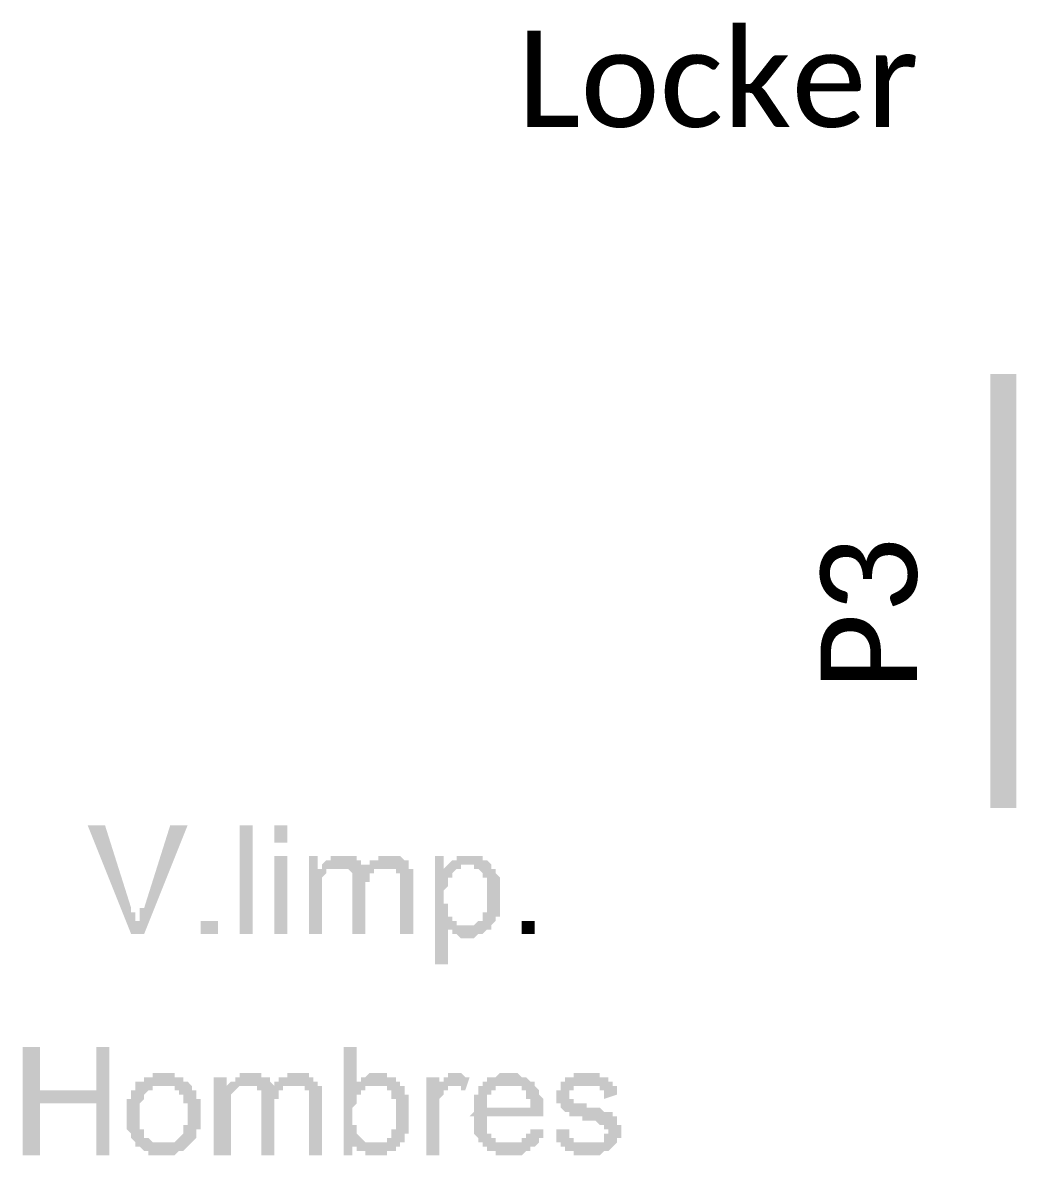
# Model space of a CAD drawing. Header units: inches. Extents: x 17 to 643, y -49 to 16.
# Drawn here: x 607.019 to 608.819, y -38.789 to -36.738 of the extents above; entities that cross this region are included whole.
import ezdxf

# ---------------------------------------------------------------- set-up
doc = ezdxf.new("R2010")
doc.units = ezdxf.units.IN
doc.header["$MEASUREMENT"] = 0
doc.layers.add('PDF_Rellenos sólidos', color=7, linetype='Continuous')
doc.layers.add('PDF_Texto', color=7, linetype='Continuous')
doc.styles.add('PDF Calibri', font='calibri.ttf')

msp = doc.modelspace()

# ---------------------------------------------------------------- hatches: boundary and pattern name
at = {"layer": 'PDF_Rellenos sólidos', "transparency": 33554559}
for points in [[(607.2158, -38.3885), (607.1372, -38.192), (607.1686, -38.192), (607.2158, -38.3413), (607.2158, -38.3413), (607.2158, -38.3413), (607.2158, -38.3492), (607.2237, -38.3492), (607.2237, -38.3492), (607.2237, -38.357), (607.2237, -38.357), (607.2237, -38.357), (607.2237, -38.3649), (607.2237, -38.3649), (607.2237, -38.3649), (607.2237, -38.3728), (607.2237, -38.3728), (607.2237, -38.3649), (607.2315, -38.3649), (607.2315, -38.3649), (607.2315, -38.357), (607.2315, -38.357), (607.2315, -38.357), (607.2315, -38.3492), (607.2315, -38.3492), (607.2315, -38.3492), (607.2315, -38.3413), (607.2394, -38.3413), (607.2394, -38.3413), (607.2394, -38.3413), (607.2865, -38.192), (607.318, -38.192), (607.2394, -38.3885)], [(607.5381, -38.3885), (607.5381, -38.247), (607.5538, -38.247), (607.5538, -38.2706), (607.5616, -38.2706), (607.5616, -38.2627), (607.5616, -38.2627), (607.5616, -38.2627), (607.5616, -38.2627), (607.5695, -38.2549), (607.5695, -38.2549), (607.5695, -38.2549), (607.5774, -38.2549), (607.5774, -38.2549), (607.5774, -38.2549), (607.5774, -38.247), (607.5774, -38.247), (607.5852, -38.247), (607.5852, -38.247), (607.5852, -38.247), (607.5931, -38.247), (607.5931, -38.247), (607.6009, -38.247), (607.6009, -38.247), (607.6009, -38.247), (607.6088, -38.247), (607.6088, -38.247), (607.6088, -38.247), (607.6167, -38.247), (607.6167, -38.247), (607.6167, -38.247), (607.6245, -38.247), (607.6245, -38.2549), (607.6245, -38.2549), (607.6245, -38.2549), (607.6324, -38.2549), (607.6324, -38.2549), (607.6324, -38.2627), (607.6324, -38.2627), (607.6402, -38.2627), (607.6402, -38.2627), (607.6402, -38.2706), (607.6402, -38.2706), (607.6402, -38.2706), (607.6402, -38.2627), (607.6481, -38.2627), (607.6481, -38.2627), (607.6481, -38.2627), (607.6481, -38.2549), (607.656, -38.2549), (607.656, -38.2549), (607.656, -38.2549), (607.656, -38.2549), (607.6638, -38.2549), (607.6638, -38.247), (607.6638, -38.247), (607.6717, -38.247), (607.6717, -38.247), (607.6717, -38.247), (607.6795, -38.247), (607.6795, -38.247), (607.6795, -38.247), (607.6795, -38.247), (607.6874, -38.247), (607.6874, -38.247), (607.6953, -38.247), (607.6953, -38.247), (607.6953, -38.247), (607.7031, -38.247), (607.7031, -38.247), (607.7031, -38.247), (607.711, -38.2549), (607.711, -38.2549), (607.711, -38.2549), (607.711, -38.2549), (607.7188, -38.2549), (607.7188, -38.2549), (607.7188, -38.2627), (607.7188, -38.2627), (607.7188, -38.2627), (607.7188, -38.2627), (607.7188, -38.2706), (607.7267, -38.2706), (607.7267, -38.2706), (607.7267, -38.2784), (607.7267, -38.2784), (607.7267, -38.2784), (607.7267, -38.2863), (607.7267, -38.2863), (607.7267, -38.2863), (607.7267, -38.2942), (607.7267, -38.2942), (607.7267, -38.3885), (607.7031, -38.3885), (607.7031, -38.302), (607.7031, -38.302), (607.7031, -38.2942), (607.7031, -38.2942), (607.7031, -38.2863), (607.7031, -38.2863), (607.7031, -38.2863), (607.7031, -38.2784), (607.7031, -38.2784), (607.7031, -38.2784), (607.6953, -38.2784), (607.6953, -38.2706), (607.6953, -38.2706), (607.6953, -38.2706), (607.6874, -38.2706), (607.6874, -38.2706), (607.6874, -38.2706), (607.6795, -38.2706), (607.6795, -38.2706), (607.6795, -38.2706), (607.6717, -38.2706), (607.6717, -38.2706), (607.6717, -38.2706), (607.6638, -38.2706), (607.6638, -38.2706), (607.6638, -38.2706), (607.6638, -38.2706), (607.656, -38.2706), (607.656, -38.2706), (607.656, -38.2784), (607.656, -38.2784), (607.6481, -38.2784), (607.6481, -38.2784), (607.6481, -38.2784), (607.6481, -38.2863), (607.6481, -38.2863), (607.6481, -38.2863), (607.6481, -38.2942), (607.6481, -38.2942), (607.6402, -38.2942), (607.6402, -38.302), (607.6402, -38.302), (607.6402, -38.3099), (607.6402, -38.3099), (607.6402, -38.3885), (607.6167, -38.3885), (607.6167, -38.302), (607.6167, -38.2942), (607.6167, -38.2942), (607.6167, -38.2863), (607.6167, -38.2863), (607.6167, -38.2863), (607.6167, -38.2784), (607.6167, -38.2784), (607.6167, -38.2784), (607.6167, -38.2784), (607.6167, -38.2784), (607.6088, -38.2706), (607.6088, -38.2706), (607.6088, -38.2706), (607.6088, -38.2706), (607.6009, -38.2706), (607.6009, -38.2706), (607.6009, -38.2706), (607.5931, -38.2706), (607.5931, -38.2706), (607.5931, -38.2706), (607.5852, -38.2706), (607.5852, -38.2706), (607.5852, -38.2706), (607.5774, -38.2706), (607.5774, -38.2706), (607.5774, -38.2706), (607.5774, -38.2706), (607.5695, -38.2706), (607.5695, -38.2784), (607.5695, -38.2784), (607.5695, -38.2784), (607.5695, -38.2784), (607.5616, -38.2863), (607.5616, -38.2863), (607.5616, -38.2863), (607.5616, -38.2863), (607.5616, -38.2942), (607.5616, -38.2942), (607.5616, -38.2942), (607.5616, -38.302), (607.5616, -38.302), (607.5616, -38.302), (607.5616, -38.3099), (607.5616, -38.3099), (607.5616, -38.3177), (607.5616, -38.3177), (607.5616, -38.3885)], [(607.0193, -38.7894), (607.0193, -38.5929), (607.0507, -38.5929), (607.0507, -38.6715), (607.1529, -38.6715), (607.1529, -38.5929), (607.1765, -38.5929), (607.1765, -38.7894), (607.1529, -38.7894), (607.1529, -38.695), (607.0507, -38.695), (607.0507, -38.7894)], [(607.3651, -38.7894), (607.3651, -38.6479), (607.3887, -38.6479), (607.3887, -38.6636), (607.3887, -38.6636), (607.3966, -38.6557), (607.3966, -38.6557), (607.3966, -38.6557), (607.3966, -38.6557), (607.4044, -38.6557), (607.4044, -38.6479), (607.4044, -38.6479), (607.4044, -38.6479), (607.4044, -38.6479), (607.4123, -38.6479), (607.4123, -38.6479), (607.4123, -38.64), (607.4202, -38.64), (607.4202, -38.64), (607.4202, -38.64), (607.428, -38.64), (607.428, -38.64), (607.428, -38.64), (607.4359, -38.64), (607.4359, -38.64), (607.4359, -38.64), (607.4437, -38.64), (607.4437, -38.64), (607.4516, -38.64), (607.4516, -38.64), (607.4516, -38.6479), (607.4516, -38.6479), (607.4595, -38.6479), (607.4595, -38.6479), (607.4595, -38.6479), (607.4673, -38.6479), (607.4673, -38.6557), (607.4673, -38.6557), (607.4673, -38.6557), (607.4673, -38.6557), (607.4752, -38.6636), (607.4752, -38.6636), (607.4752, -38.6636), (607.4752, -38.6636), (607.4752, -38.6636), (607.4752, -38.6557), (607.483, -38.6557), (607.483, -38.6557), (607.483, -38.6557), (607.483, -38.6479), (607.4909, -38.6479), (607.4909, -38.6479), (607.4909, -38.6479), (607.4988, -38.6479), (607.4988, -38.6479), (607.4988, -38.64), (607.4988, -38.64), (607.5066, -38.64), (607.5066, -38.64), (607.5066, -38.64), (607.5145, -38.64), (607.5145, -38.64), (607.5145, -38.64), (607.5223, -38.64), (607.5223, -38.64), (607.5302, -38.64), (607.5302, -38.64), (607.5302, -38.64), (607.5381, -38.64), (607.5381, -38.6479), (607.5381, -38.6479), (607.5381, -38.6479), (607.5459, -38.6479), (607.5459, -38.6479), (607.5459, -38.6479), (607.5459, -38.6557), (607.5538, -38.6557), (607.5538, -38.6557), (607.5538, -38.6557), (607.5538, -38.6557), (607.5538, -38.6636), (607.5538, -38.6636), (607.5538, -38.6636), (607.5616, -38.6636), (607.5616, -38.6715), (607.5616, -38.6715), (607.5616, -38.6715), (607.5616, -38.6793), (607.5616, -38.6793), (607.5616, -38.6872), (607.5616, -38.6872), (607.5616, -38.6872), (607.5616, -38.7894), (607.5381, -38.7894), (607.5381, -38.695), (607.5381, -38.695), (607.5381, -38.6872), (607.5381, -38.6872), (607.5381, -38.6872), (607.5381, -38.6793), (607.5381, -38.6793), (607.5381, -38.6793), (607.5381, -38.6793), (607.5381, -38.6715), (607.5302, -38.6715), (607.5302, -38.6715), (607.5302, -38.6636), (607.5302, -38.6636), (607.5223, -38.6636), (607.5223, -38.6636), (607.5223, -38.6636), (607.5145, -38.6636), (607.5145, -38.6636), (607.5145, -38.6636), (607.5066, -38.6636), (607.5066, -38.6636), (607.5066, -38.6636), (607.4988, -38.6636), (607.4988, -38.6636), (607.4988, -38.6636), (607.4909, -38.6636), (607.4909, -38.6715), (607.4909, -38.6715), (607.4909, -38.6715), (607.4909, -38.6715), (607.483, -38.6715), (607.483, -38.6715), (607.483, -38.6793), (607.483, -38.6793), (607.483, -38.6793), (607.483, -38.6872), (607.483, -38.6872), (607.4752, -38.6872), (607.4752, -38.695), (607.4752, -38.695), (607.4752, -38.695), (607.4752, -38.7029), (607.4752, -38.7029), (607.4752, -38.7894), (607.4516, -38.7894), (607.4516, -38.695), (607.4516, -38.6872), (607.4516, -38.6872), (607.4516, -38.6872), (607.4516, -38.6793), (607.4516, -38.6793), (607.4516, -38.6793), (607.4516, -38.6715), (607.4516, -38.6715), (607.4516, -38.6715), (607.4437, -38.6715), (607.4437, -38.6715), (607.4437, -38.6636), (607.4437, -38.6636), (607.4437, -38.6636), (607.4359, -38.6636), (607.4359, -38.6636), (607.428, -38.6636), (607.428, -38.6636), (607.428, -38.6636), (607.428, -38.6636), (607.4202, -38.6636), (607.4202, -38.6636), (607.4202, -38.6636), (607.4123, -38.6636), (607.4123, -38.6636), (607.4123, -38.6636), (607.4123, -38.6636), (607.4044, -38.6715), (607.4044, -38.6715), (607.4044, -38.6715), (607.4044, -38.6715), (607.3966, -38.6793), (607.3966, -38.6793), (607.3966, -38.6793), (607.3966, -38.6793), (607.3966, -38.6872), (607.3966, -38.6872), (607.3966, -38.6872), (607.3966, -38.695), (607.3966, -38.695), (607.3966, -38.695), (607.3966, -38.7029), (607.3966, -38.7029), (607.3966, -38.7029), (607.3966, -38.7108), (607.3966, -38.7108), (607.3966, -38.7894)], [(607.7503, -38.7894), (607.7503, -38.6479), (607.7739, -38.6479), (607.7739, -38.6636), (607.7739, -38.6636), (607.7739, -38.6557), (607.7739, -38.6557), (607.7817, -38.6557), (607.7817, -38.6557), (607.7817, -38.6479), (607.7817, -38.6479), (607.7817, -38.6479), (607.7896, -38.6479), (607.7896, -38.6479), (607.7896, -38.6479), (607.7896, -38.64), (607.7974, -38.64), (607.7974, -38.64), (607.7974, -38.64), (607.8053, -38.64), (607.8053, -38.64), (607.8053, -38.64), (607.8053, -38.64), (607.8132, -38.64), (607.8132, -38.64), (607.8132, -38.64), (607.8132, -38.64), (607.821, -38.6479), (607.821, -38.6479), (607.821, -38.6479), (607.8289, -38.6479), (607.821, -38.6715), (607.8132, -38.6715), (607.8132, -38.6715), (607.8132, -38.6636), (607.8053, -38.6636), (607.8053, -38.6636), (607.8053, -38.6636), (607.7974, -38.6636), (607.7974, -38.6636), (607.7974, -38.6636), (607.7896, -38.6636), (607.7896, -38.6715), (607.7896, -38.6715), (607.7896, -38.6715), (607.7817, -38.6715), (607.7817, -38.6715), (607.7817, -38.6793), (607.7817, -38.6793), (607.7817, -38.6793), (607.7739, -38.6872), (607.7739, -38.6872), (607.7739, -38.6872), (607.7739, -38.695), (607.7739, -38.695), (607.7739, -38.695), (607.7739, -38.7029), (607.7739, -38.7029), (607.7739, -38.7029), (607.7739, -38.7108), (607.7739, -38.7108), (607.7739, -38.7108), (607.7739, -38.7894)], [(607.9861, -38.7422), (608.0097, -38.7422), (608.0097, -38.7422), (608.0097, -38.7422), (608.0097, -38.7501), (608.0097, -38.7501), (608.0097, -38.7501), (608.0097, -38.7579), (608.0175, -38.7579), (608.0175, -38.7579), (608.0175, -38.7579), (608.0175, -38.7658), (608.0175, -38.7658), (608.0254, -38.7658), (608.0254, -38.7658), (608.0254, -38.7658), (608.0332, -38.7658), (608.0332, -38.7658), (608.0332, -38.7658), (608.0411, -38.7658), (608.0411, -38.7658), (608.0411, -38.7658), (608.0411, -38.7658), (608.049, -38.7658), (608.049, -38.7658), (608.0568, -38.7658), (608.0568, -38.7658), (608.0568, -38.7658), (608.0647, -38.7658), (608.0647, -38.7658), (608.0647, -38.7658), (608.0647, -38.7658), (608.0725, -38.7658), (608.0725, -38.7579), (608.0725, -38.7579), (608.0725, -38.7579), (608.0725, -38.7579), (608.0725, -38.7501), (608.0804, -38.7501), (608.0804, -38.7501), (608.0804, -38.7422), (608.0725, -38.7422), (608.0725, -38.7422), (608.0725, -38.7343), (608.0725, -38.7343), (608.0725, -38.7343), (608.0647, -38.7343), (608.0647, -38.7343), (608.0647, -38.7343), (608.0647, -38.7343), (608.0568, -38.7265), (608.0568, -38.7265), (608.0568, -38.7265), (608.049, -38.7265), (608.049, -38.7265), (608.049, -38.7265), (608.0411, -38.7265), (608.0411, -38.7265), (608.0332, -38.7265), (608.0332, -38.7186), (608.0254, -38.7186), (608.0254, -38.7186), (608.0254, -38.7186), (608.0175, -38.7186), (608.0175, -38.7186), (608.0175, -38.7186), (608.0097, -38.7186), (608.0097, -38.7186), (608.0097, -38.7186), (608.0097, -38.7108), (608.0097, -38.7108), (608.0097, -38.7108), (608.0018, -38.7108), (608.0018, -38.7108), (608.0018, -38.7108), (607.9939, -38.7029), (607.9939, -38.7029), (607.9939, -38.7029), (607.9939, -38.7029), (607.9939, -38.695), (607.9939, -38.695), (607.9861, -38.695), (607.9861, -38.6872), (607.9861, -38.6872), (607.9861, -38.6872), (607.9861, -38.6793), (607.9861, -38.6793), (607.9861, -38.6793), (607.9861, -38.6793), (607.9861, -38.6715), (607.9861, -38.6715), (607.9939, -38.6715), (607.9939, -38.6636), (607.9939, -38.6636), (607.9939, -38.6636), (607.9939, -38.6557), (607.9939, -38.6557), (608.0018, -38.6557), (608.0018, -38.6557), (608.0018, -38.6479), (608.0018, -38.6479), (608.0018, -38.6479), (608.0097, -38.6479), (608.0097, -38.6479), (608.0097, -38.6479), (608.0175, -38.6479), (608.0175, -38.64), (608.0175, -38.64), (608.0254, -38.64), (608.0254, -38.64), (608.0254, -38.64), (608.0332, -38.64), (608.0332, -38.64), (608.0332, -38.64), (608.0411, -38.64), (608.0411, -38.64), (608.0411, -38.64), (608.049, -38.64), (608.049, -38.64), (608.049, -38.64), (608.0568, -38.64), (608.0568, -38.64), (608.0568, -38.64), (608.0647, -38.64), (608.0647, -38.6479), (608.0647, -38.6479), (608.0725, -38.6479), (608.0725, -38.6479), (608.0725, -38.6479), (608.0804, -38.6479), (608.0804, -38.6479), (608.0804, -38.6557), (608.0804, -38.6557), (608.0883, -38.6557), (608.0883, -38.6557), (608.0883, -38.6557), (608.0883, -38.6636), (608.0883, -38.6636), (608.0883, -38.6636), (608.0961, -38.6636), (608.0961, -38.6715), (608.0961, -38.6715), (608.0961, -38.6793), (608.0961, -38.6793), (608.0961, -38.6793), (608.0725, -38.6872), (608.0725, -38.6793), (608.0725, -38.6793), (608.0725, -38.6793), (608.0725, -38.6715), (608.0647, -38.6715), (608.0647, -38.6715), (608.0647, -38.6715), (608.0647, -38.6636), (608.0647, -38.6636), (608.0568, -38.6636), (608.0568, -38.6636), (608.0568, -38.6636), (608.049, -38.6636), (608.049, -38.6636), (608.049, -38.6636), (608.0411, -38.6636), (608.0411, -38.6636), (608.0411, -38.6636), (608.0332, -38.6636), (608.0332, -38.6636), (608.0254, -38.6636), (608.0254, -38.6636), (608.0254, -38.6636), (608.0254, -38.6636), (608.0175, -38.6636), (608.0175, -38.6636), (608.0175, -38.6636), (608.0175, -38.6715), (608.0175, -38.6715), (608.0097, -38.6715), (608.0097, -38.6715), (608.0097, -38.6793), (608.0097, -38.6793), (608.0097, -38.6793), (608.0097, -38.6872), (608.0097, -38.6872), (608.0175, -38.6872), (608.0175, -38.6872), (608.0175, -38.6872), (608.0175, -38.695), (608.0254, -38.695), (608.0254, -38.695), (608.0254, -38.695), (608.0254, -38.695), (608.0254, -38.695), (608.0332, -38.695), (608.0332, -38.695), (608.0332, -38.695), (608.0411, -38.695), (608.0411, -38.7029), (608.0411, -38.7029), (608.049, -38.7029), (608.049, -38.7029), (608.0568, -38.7029), (608.0568, -38.7029), (608.0647, -38.7029), (608.0647, -38.7029), (608.0647, -38.7029), (608.0725, -38.7108), (608.0725, -38.7108), (608.0725, -38.7108), (608.0725, -38.7108), (608.0804, -38.7108), (608.0804, -38.7108), (608.0804, -38.7108), (608.0804, -38.7108), (608.0883, -38.7108), (608.0883, -38.7186), (608.0883, -38.7186), (608.0883, -38.7186), (608.0961, -38.7186), (608.0961, -38.7265), (608.0961, -38.7265), (608.0961, -38.7265), (608.0961, -38.7265), (608.0961, -38.7343), (608.104, -38.7343), (608.104, -38.7343), (608.104, -38.7422), (608.104, -38.7422), (608.104, -38.7422), (608.104, -38.7422), (608.104, -38.7501), (608.104, -38.7501), (608.104, -38.7501), (608.104, -38.7579), (608.0961, -38.7579), (608.0961, -38.7579), (608.0961, -38.7658), (608.0961, -38.7658), (608.0961, -38.7658), (608.0961, -38.7658), (608.0883, -38.7736), (608.0883, -38.7736), (608.0883, -38.7736), (608.0883, -38.7736), (608.0804, -38.7815), (608.0804, -38.7815), (608.0804, -38.7815), (608.0725, -38.7815), (608.0725, -38.7815), (608.0725, -38.7815), (608.0725, -38.7815), (608.0647, -38.7894), (608.0647, -38.7894), (608.0647, -38.7894), (608.0568, -38.7894), (608.0568, -38.7894), (608.0568, -38.7894), (608.049, -38.7894), (608.049, -38.7894), (608.049, -38.7894), (608.0411, -38.7894), (608.0411, -38.7894), (608.0411, -38.7894), (608.0332, -38.7894), (608.0332, -38.7894), (608.0254, -38.7894), (608.0254, -38.7894), (608.0254, -38.7894), (608.0175, -38.7894), (608.0175, -38.7894), (608.0175, -38.7815), (608.0097, -38.7815), (608.0097, -38.7815), (608.0097, -38.7815), (608.0097, -38.7815), (608.0018, -38.7815), (608.0018, -38.7815), (608.0018, -38.7815), (608.0018, -38.7736), (608.0018, -38.7736), (607.9939, -38.7736), (607.9939, -38.7736), (607.9939, -38.7658), (607.9939, -38.7658), (607.9939, -38.7658), (607.9861, -38.7658), (607.9861, -38.7579), (607.9861, -38.7579), (607.9861, -38.7579), (607.9861, -38.7501), (607.9861, -38.7501), (607.9861, -38.7422), (607.9861, -38.7422)]]:
    msp.add_hatch(color=256, dxfattribs=at).paths.add_polyline_path(points)
h = msp.add_hatch(color=256, dxfattribs=at)
h.paths.add_polyline_path([(607.766, -38.4435), (607.766, -38.247), (607.7817, -38.247), (607.7817, -38.2706), (607.7896, -38.2627), (607.7896, -38.2627), (607.7896, -38.2627), (607.7896, -38.2627), (607.7974, -38.2549), (607.7974, -38.2549), (607.7974, -38.2549), (607.7974, -38.2549), (607.8053, -38.2549), (607.8053, -38.247), (607.8053, -38.247), (607.8132, -38.247), (607.8132, -38.247), (607.8132, -38.247), (607.821, -38.247), (607.821, -38.247), (607.821, -38.247), (607.8289, -38.247), (607.8289, -38.247), (607.8289, -38.247), (607.8367, -38.247), (607.8367, -38.247), (607.8367, -38.247), (607.8446, -38.247), (607.8446, -38.247), (607.8446, -38.247), (607.8525, -38.247), (607.8525, -38.2549), (607.8525, -38.2549), (607.8603, -38.2549), (607.8603, -38.2549), (607.8603, -38.2549), (607.8603, -38.2549), (607.8682, -38.2627), (607.8682, -38.2627), (607.8682, -38.2627), (607.8682, -38.2627), (607.8682, -38.2706), (607.876, -38.2706), (607.876, -38.2706), (607.876, -38.2784), (607.876, -38.2784), (607.876, -38.2784), (607.876, -38.2784), (607.8839, -38.2863), (607.8839, -38.2863), (607.8839, -38.2863), (607.8839, -38.2942), (607.8839, -38.2942), (607.8839, -38.2942), (607.8839, -38.302), (607.8839, -38.302), (607.8839, -38.302), (607.8839, -38.3099), (607.8839, -38.3099), (607.8839, -38.3099), (607.8839, -38.3177), (607.8839, -38.3177), (607.8839, -38.3177), (607.8839, -38.3256), (607.8839, -38.3256), (607.8839, -38.3256), (607.8839, -38.3335), (607.8839, -38.3335), (607.8839, -38.3335), (607.8839, -38.3413), (607.8839, -38.3413), (607.8839, -38.3413), (607.8839, -38.3492), (607.8839, -38.3492), (607.8839, -38.3492), (607.8839, -38.357), (607.876, -38.357), (607.876, -38.357), (607.876, -38.3649), (607.876, -38.3649), (607.876, -38.3649), (607.876, -38.3649), (607.8682, -38.3728), (607.8682, -38.3728), (607.8682, -38.3728), (607.8682, -38.3728), (607.8682, -38.3806), (607.8603, -38.3806), (607.8603, -38.3806), (607.8603, -38.3806), (607.8525, -38.3885), (607.8525, -38.3885), (607.8525, -38.3885), (607.8525, -38.3885), (607.8446, -38.3885), (607.8446, -38.3885), (607.8446, -38.3885), (607.8446, -38.3885), (607.8367, -38.3964), (607.8367, -38.3964), (607.8367, -38.3964), (607.8289, -38.3964), (607.8289, -38.3964), (607.8289, -38.3964), (607.821, -38.3964), (607.821, -38.3964), (607.821, -38.3964), (607.8132, -38.3964), (607.8132, -38.3964), (607.8132, -38.3964), (607.8053, -38.3885), (607.8053, -38.3885), (607.8053, -38.3885), (607.8053, -38.3885), (607.7974, -38.3885), (607.7974, -38.3885), (607.7974, -38.3885), (607.7974, -38.3806), (607.7896, -38.3806), (607.7896, -38.3806), (607.7896, -38.3806), (607.7896, -38.3728), (607.7896, -38.4435)], flags=0)
h.paths.add_polyline_path([(607.7817, -38.3177), (607.7817, -38.3256), (607.7817, -38.3256), (607.7817, -38.3335), (607.7817, -38.3335), (607.7896, -38.3335), (607.7896, -38.3413), (607.7896, -38.3413), (607.7896, -38.3413), (607.7896, -38.3492), (607.7896, -38.3492), (607.7896, -38.3492), (607.7896, -38.357), (607.7896, -38.357), (607.7896, -38.357), (607.7974, -38.357), (607.7974, -38.3649), (607.7974, -38.3649), (607.7974, -38.3649), (607.8053, -38.3649), (607.8053, -38.3728), (607.8053, -38.3728), (607.8053, -38.3728), (607.8132, -38.3728), (607.8132, -38.3728), (607.8132, -38.3728), (607.821, -38.3728), (607.821, -38.3728), (607.821, -38.3728), (607.8289, -38.3728), (607.8289, -38.3728), (607.8289, -38.3728), (607.8367, -38.3728), (607.8367, -38.3728), (607.8367, -38.3728), (607.8367, -38.3728), (607.8446, -38.3649), (607.8446, -38.3649), (607.8446, -38.3649), (607.8446, -38.3649), (607.8525, -38.3649), (607.8525, -38.357), (607.8525, -38.357), (607.8525, -38.357), (607.8525, -38.357), (607.8525, -38.3492), (607.8603, -38.3492), (607.8603, -38.3492), (607.8603, -38.3413), (607.8603, -38.3413), (607.8603, -38.3413), (607.8603, -38.3335), (607.8603, -38.3335), (607.8603, -38.3335), (607.8603, -38.3256), (607.8603, -38.3256), (607.8603, -38.3177), (607.8603, -38.3177), (607.8603, -38.3177), (607.8603, -38.3099), (607.8603, -38.3099), (607.8603, -38.3099), (607.8603, -38.302), (607.8603, -38.302), (607.8603, -38.2942), (607.8603, -38.2942), (607.8603, -38.2942), (607.8603, -38.2942), (607.8603, -38.2863), (607.8525, -38.2863), (607.8525, -38.2863), (607.8525, -38.2784), (607.8525, -38.2784), (607.8525, -38.2784), (607.8525, -38.2784), (607.8446, -38.2706), (607.8446, -38.2706), (607.8446, -38.2706), (607.8367, -38.2706), (607.8367, -38.2706), (607.8367, -38.2706), (607.8367, -38.2627), (607.8289, -38.2627), (607.8289, -38.2627), (607.8289, -38.2627), (607.821, -38.2627), (607.821, -38.2627), (607.821, -38.2627), (607.8132, -38.2627), (607.8132, -38.2627), (607.8132, -38.2706), (607.8132, -38.2706), (607.8053, -38.2706), (607.8053, -38.2706), (607.8053, -38.2706), (607.7974, -38.2784), (607.7974, -38.2784), (607.7974, -38.2784), (607.7974, -38.2784), (607.7974, -38.2863), (607.7896, -38.2863), (607.7896, -38.2863), (607.7896, -38.2863), (607.7896, -38.2942), (607.7896, -38.2942), (607.7896, -38.2942), (607.7896, -38.302), (607.7896, -38.302), (607.7896, -38.302), (607.7817, -38.3099), (607.7817, -38.3099), (607.7817, -38.3099), (607.7817, -38.3177), (607.7817, -38.3177), (607.7817, -38.3177)], flags=0)
h = msp.add_hatch(color=256, dxfattribs=at)
h.paths.add_polyline_path([(607.6167, -38.7894), (607.6009, -38.7894), (607.6009, -38.5929), (607.6245, -38.5929), (607.6245, -38.6636), (607.6245, -38.6557), (607.6245, -38.6557), (607.6245, -38.6557), (607.6324, -38.6557), (607.6324, -38.6479), (607.6324, -38.6479), (607.6324, -38.6479), (607.6402, -38.6479), (607.6402, -38.6479), (607.6402, -38.6479), (607.6481, -38.64), (607.6481, -38.64), (607.6481, -38.64), (607.656, -38.64), (607.656, -38.64), (607.656, -38.64), (607.6638, -38.64), (607.6638, -38.64), (607.6638, -38.64), (607.6717, -38.64), (607.6717, -38.64), (607.6717, -38.64), (607.6795, -38.64), (607.6795, -38.64), (607.6795, -38.6479), (607.6874, -38.6479), (607.6874, -38.6479), (607.6874, -38.6479), (607.6874, -38.6479), (607.6953, -38.6479), (607.6953, -38.6479), (607.6953, -38.6557), (607.6953, -38.6557), (607.7031, -38.6557), (607.7031, -38.6557), (607.7031, -38.6636), (607.7031, -38.6636), (607.711, -38.6636), (607.711, -38.6636), (607.711, -38.6715), (607.711, -38.6715), (607.711, -38.6715), (607.711, -38.6793), (607.711, -38.6793), (607.7188, -38.6793), (607.7188, -38.6872), (607.7188, -38.6872), (607.7188, -38.6872), (607.7188, -38.695), (607.7188, -38.695), (607.7188, -38.695), (607.7188, -38.7029), (607.7188, -38.7029), (607.7188, -38.7029), (607.7188, -38.7108), (607.7188, -38.7108), (607.7188, -38.7108), (607.7188, -38.7186), (607.7188, -38.7186), (607.7188, -38.7186), (607.7188, -38.7265), (607.7188, -38.7265), (607.7188, -38.7343), (607.7188, -38.7343), (607.7188, -38.7343), (607.7188, -38.7422), (607.7188, -38.7422), (607.7188, -38.7422), (607.7188, -38.7501), (607.711, -38.7501), (607.711, -38.7501), (607.711, -38.7579), (607.711, -38.7579), (607.711, -38.7579), (607.711, -38.7579), (607.711, -38.7658), (607.7031, -38.7658), (607.7031, -38.7658), (607.7031, -38.7658), (607.7031, -38.7658), (607.7031, -38.7736), (607.6953, -38.7736), (607.6953, -38.7736), (607.6953, -38.7736), (607.6953, -38.7815), (607.6874, -38.7815), (607.6874, -38.7815), (607.6874, -38.7815), (607.6795, -38.7815), (607.6795, -38.7815), (607.6795, -38.7894), (607.6717, -38.7894), (607.6717, -38.7894), (607.6717, -38.7894), (607.6717, -38.7894), (607.6638, -38.7894), (607.6638, -38.7894), (607.6638, -38.7894), (607.656, -38.7894), (607.656, -38.7894), (607.656, -38.7894), (607.6481, -38.7894), (607.6481, -38.7894), (607.6481, -38.7894), (607.6402, -38.7894), (607.6402, -38.7894), (607.6402, -38.7815), (607.6324, -38.7815), (607.6324, -38.7815), (607.6324, -38.7815), (607.6324, -38.7815), (607.6245, -38.7815), (607.6245, -38.7736), (607.6245, -38.7736), (607.6245, -38.7736), (607.6167, -38.7736), (607.6167, -38.7658)], flags=0)
h.paths.add_polyline_path([(607.6167, -38.7108), (607.6167, -38.7186), (607.6167, -38.7186), (607.6167, -38.7265), (607.6167, -38.7265), (607.6167, -38.7343), (607.6167, -38.7343), (607.6245, -38.7343), (607.6245, -38.7422), (607.6245, -38.7422), (607.6245, -38.7422), (607.6245, -38.7422), (607.6245, -38.7501), (607.6245, -38.7501), (607.6245, -38.7501), (607.6245, -38.7501), (607.6324, -38.7579), (607.6324, -38.7579), (607.6324, -38.7579), (607.6324, -38.7579), (607.6402, -38.7658), (607.6402, -38.7658), (607.6402, -38.7658), (607.6402, -38.7658), (607.6481, -38.7658), (607.6481, -38.7658), (607.6481, -38.7658), (607.656, -38.7658), (607.656, -38.7658), (607.656, -38.7658), (607.656, -38.7658), (607.6638, -38.7658), (607.6638, -38.7658), (607.6638, -38.7658), (607.6717, -38.7658), (607.6717, -38.7658), (607.6717, -38.7658), (607.6795, -38.7658), (607.6795, -38.7579), (607.6795, -38.7579), (607.6795, -38.7579), (607.6874, -38.7579), (607.6874, -38.7579), (607.6874, -38.7501), (607.6874, -38.7501), (607.6874, -38.7501), (607.6874, -38.7422), (607.6874, -38.7422), (607.6953, -38.7422), (607.6953, -38.7422), (607.6953, -38.7343), (607.6953, -38.7343), (607.6953, -38.7343), (607.6953, -38.7265), (607.6953, -38.7265), (607.6953, -38.7186), (607.6953, -38.7186), (607.6953, -38.7186), (607.6953, -38.7186), (607.6953, -38.7108), (607.6953, -38.7108), (607.6953, -38.7029), (607.6953, -38.7029), (607.6953, -38.7029), (607.6953, -38.695), (607.6953, -38.695), (607.6953, -38.6872), (607.6953, -38.6872), (607.6953, -38.6872), (607.6874, -38.6872), (607.6874, -38.6793), (607.6874, -38.6793), (607.6874, -38.6793), (607.6874, -38.6793), (607.6874, -38.6715), (607.6874, -38.6715), (607.6795, -38.6715), (607.6795, -38.6715), (607.6795, -38.6715), (607.6795, -38.6636), (607.6717, -38.6636), (607.6717, -38.6636), (607.6717, -38.6636), (607.6638, -38.6636), (607.6638, -38.6636), (607.6638, -38.6636), (607.656, -38.6636), (607.656, -38.6636), (607.656, -38.6636), (607.656, -38.6636), (607.6481, -38.6636), (607.6481, -38.6636), (607.6481, -38.6636), (607.6402, -38.6636), (607.6402, -38.6636), (607.6402, -38.6636), (607.6402, -38.6715), (607.6324, -38.6715), (607.6324, -38.6715), (607.6324, -38.6715), (607.6324, -38.6793), (607.6245, -38.6793), (607.6245, -38.6793), (607.6245, -38.6793), (607.6245, -38.6872), (607.6245, -38.6872), (607.6245, -38.6872), (607.6245, -38.695), (607.6245, -38.695), (607.6245, -38.695), (607.6167, -38.7029), (607.6167, -38.7029), (607.6167, -38.7029), (607.6167, -38.7108), (607.6167, -38.7108), (607.6167, -38.7108)], flags=0)
h = msp.add_hatch(color=256, dxfattribs=at)
h.paths.add_polyline_path([(607.2079, -38.7186), (607.2079, -38.7108), (607.2079, -38.7108), (607.2079, -38.7029), (607.2079, -38.7029), (607.2079, -38.7029), (607.2079, -38.695), (607.2079, -38.695), (607.2079, -38.695), (607.2079, -38.6872), (607.2079, -38.6872), (607.2158, -38.6872), (607.2158, -38.6793), (607.2158, -38.6793), (607.2158, -38.6793), (607.2158, -38.6715), (607.2158, -38.6715), (607.2158, -38.6715), (607.2237, -38.6715), (607.2237, -38.6636), (607.2237, -38.6636), (607.2237, -38.6636), (607.2237, -38.6636), (607.2237, -38.6557), (607.2315, -38.6557), (607.2315, -38.6557), (607.2315, -38.6557), (607.2315, -38.6557), (607.2394, -38.6557), (607.2394, -38.6479), (607.2394, -38.6479), (607.2394, -38.6479), (607.2472, -38.6479), (607.2472, -38.6479), (607.2472, -38.6479), (607.2551, -38.6479), (607.2551, -38.64), (607.2551, -38.64), (607.263, -38.64), (607.263, -38.64), (607.263, -38.64), (607.2708, -38.64), (607.2708, -38.64), (607.2708, -38.64), (607.2787, -38.64), (607.2787, -38.64), (607.2865, -38.64), (607.2865, -38.64), (607.2865, -38.64), (607.2944, -38.64), (607.2944, -38.64), (607.2944, -38.6479), (607.3023, -38.6479), (607.3023, -38.6479), (607.3023, -38.6479), (607.3023, -38.6479), (607.3101, -38.6479), (607.3101, -38.6479), (607.3101, -38.6557), (607.318, -38.6557), (607.318, -38.6557), (607.318, -38.6557), (607.318, -38.6557), (607.3258, -38.6636), (607.3258, -38.6636), (607.3258, -38.6636), (607.3258, -38.6636), (607.3258, -38.6715), (607.3337, -38.6715), (607.3337, -38.6715), (607.3337, -38.6715), (607.3337, -38.6793), (607.3337, -38.6793), (607.3337, -38.6793), (607.3337, -38.6872), (607.3337, -38.6872), (607.3416, -38.6872), (607.3416, -38.695), (607.3416, -38.695), (607.3416, -38.695), (607.3416, -38.7029), (607.3416, -38.7029), (607.3416, -38.7029), (607.3416, -38.7108), (607.3416, -38.7108), (607.3416, -38.7108), (607.3416, -38.7186), (607.3416, -38.7186), (607.3416, -38.7265), (607.3416, -38.7265), (607.3416, -38.7265), (607.3416, -38.7343), (607.3416, -38.7343), (607.3416, -38.7343), (607.3416, -38.7422), (607.3416, -38.7422), (607.3337, -38.7422), (607.3337, -38.7501), (607.3337, -38.7501), (607.3337, -38.7501), (607.3337, -38.7501), (607.3337, -38.7579), (607.3337, -38.7579), (607.3337, -38.7579), (607.3337, -38.7579), (607.3258, -38.7658), (607.3258, -38.7658), (607.3258, -38.7658), (607.3258, -38.7658), (607.318, -38.7736), (607.318, -38.7736), (607.318, -38.7736), (607.318, -38.7736), (607.3101, -38.7815), (607.3101, -38.7815), (607.3101, -38.7815), (607.3101, -38.7815), (607.3023, -38.7815), (607.3023, -38.7815), (607.3023, -38.7815), (607.2944, -38.7894), (607.2944, -38.7894), (607.2944, -38.7894), (607.2865, -38.7894), (607.2865, -38.7894), (607.2865, -38.7894), (607.2787, -38.7894), (607.2787, -38.7894), (607.2708, -38.7894), (607.2708, -38.7894), (607.2708, -38.7894), (607.2708, -38.7894), (607.263, -38.7894), (607.263, -38.7894), (607.263, -38.7894), (607.2551, -38.7894), (607.2551, -38.7894), (607.2551, -38.7894), (607.2472, -38.7894), (607.2472, -38.7815), (607.2472, -38.7815), (607.2394, -38.7815), (607.2394, -38.7815), (607.2394, -38.7815), (607.2394, -38.7815), (607.2315, -38.7736), (607.2315, -38.7736), (607.2315, -38.7736), (607.2315, -38.7736), (607.2237, -38.7736), (607.2237, -38.7658), (607.2237, -38.7658), (607.2237, -38.7658), (607.2237, -38.7658), (607.2158, -38.7579), (607.2158, -38.7579), (607.2158, -38.7579), (607.2158, -38.7579), (607.2158, -38.7501), (607.2158, -38.7501), (607.2158, -38.7501), (607.2079, -38.7422), (607.2079, -38.7422), (607.2079, -38.7422), (607.2079, -38.7343), (607.2079, -38.7343), (607.2079, -38.7343), (607.2079, -38.7265), (607.2079, -38.7265), (607.2079, -38.7186), (607.2079, -38.7186), (607.2079, -38.7186), (607.2079, -38.7186)], flags=0)
h.paths.add_polyline_path([(607.2315, -38.7186), (607.2315, -38.7186), (607.2315, -38.7186), (607.2315, -38.7265), (607.2315, -38.7265), (607.2315, -38.7343), (607.2315, -38.7343), (607.2315, -38.7343), (607.2315, -38.7422), (607.2394, -38.7422), (607.2394, -38.7422), (607.2394, -38.7422), (607.2394, -38.7501), (607.2394, -38.7501), (607.2394, -38.7501), (607.2394, -38.7579), (607.2472, -38.7579), (607.2472, -38.7579), (607.2472, -38.7579), (607.2472, -38.7579), (607.2472, -38.7579), (607.2551, -38.7658), (607.2551, -38.7658), (607.2551, -38.7658), (607.263, -38.7658), (607.263, -38.7658), (607.263, -38.7658), (607.263, -38.7658), (607.2708, -38.7658), (607.2708, -38.7658), (607.2708, -38.7658), (607.2787, -38.7658), (607.2787, -38.7658), (607.2787, -38.7658), (607.2865, -38.7658), (607.2865, -38.7658), (607.2865, -38.7658), (607.2944, -38.7658), (607.2944, -38.7658), (607.2944, -38.7658), (607.3023, -38.7579), (607.3023, -38.7579), (607.3023, -38.7579), (607.3023, -38.7579), (607.3023, -38.7579), (607.3101, -38.7501), (607.3101, -38.7501), (607.3101, -38.7501), (607.3101, -38.7501), (607.3101, -38.7422), (607.3101, -38.7422), (607.3101, -38.7422), (607.3101, -38.7343), (607.318, -38.7343), (607.318, -38.7343), (607.318, -38.7265), (607.318, -38.7265), (607.318, -38.7186), (607.318, -38.7186), (607.318, -38.7186), (607.318, -38.7108), (607.318, -38.7108), (607.318, -38.7108), (607.318, -38.7029), (607.318, -38.7029), (607.318, -38.695), (607.318, -38.695), (607.3101, -38.695), (607.3101, -38.6872), (607.3101, -38.6872), (607.3101, -38.6872), (607.3101, -38.6872), (607.3101, -38.6793), (607.3101, -38.6793), (607.3101, -38.6793), (607.3023, -38.6793), (607.3023, -38.6715), (607.3023, -38.6715), (607.3023, -38.6715), (607.2944, -38.6715), (607.2944, -38.6636), (607.2944, -38.6636), (607.2944, -38.6636), (607.2865, -38.6636), (607.2865, -38.6636), (607.2865, -38.6636), (607.2787, -38.6636), (607.2787, -38.6636), (607.2787, -38.6636), (607.2708, -38.6636), (607.2708, -38.6636), (607.2708, -38.6636), (607.263, -38.6636), (607.263, -38.6636), (607.263, -38.6636), (607.2551, -38.6636), (607.2551, -38.6636), (607.2551, -38.6636), (607.2551, -38.6715), (607.2472, -38.6715), (607.2472, -38.6715), (607.2472, -38.6715), (607.2472, -38.6715), (607.2394, -38.6793), (607.2394, -38.6793), (607.2394, -38.6793), (607.2394, -38.6793), (607.2394, -38.6872), (607.2394, -38.6872), (607.2394, -38.6872), (607.2315, -38.695), (607.2315, -38.695), (607.2315, -38.695), (607.2315, -38.7029), (607.2315, -38.7029), (607.2315, -38.7029), (607.2315, -38.7108), (607.2315, -38.7108), (607.2315, -38.7186), (607.2315, -38.7186)], flags=0)
h = msp.add_hatch(color=256, dxfattribs=at)
h.paths.add_polyline_path([(607.9389, -38.7422), (607.9625, -38.7422), (607.9625, -38.7501), (607.9625, -38.7501), (607.9625, -38.7501), (607.9625, -38.7579), (607.9546, -38.7579), (607.9546, -38.7579), (607.9546, -38.7579), (607.9546, -38.7658), (607.9546, -38.7658), (607.9546, -38.7658), (607.9468, -38.7736), (607.9468, -38.7736), (607.9468, -38.7736), (607.9468, -38.7736), (607.9389, -38.7736), (607.9389, -38.7736), (607.9389, -38.7815), (607.9389, -38.7815), (607.9311, -38.7815), (607.9311, -38.7815), (607.9311, -38.7815), (607.9311, -38.7815), (607.9232, -38.7894), (607.9232, -38.7894), (607.9232, -38.7894), (607.9153, -38.7894), (607.9153, -38.7894), (607.9153, -38.7894), (607.9075, -38.7894), (607.9075, -38.7894), (607.8996, -38.7894), (607.8996, -38.7894), (607.8996, -38.7894), (607.8918, -38.7894), (607.8918, -38.7894), (607.8918, -38.7894), (607.8839, -38.7894), (607.8839, -38.7894), (607.8839, -38.7894), (607.876, -38.7894), (607.876, -38.7894), (607.876, -38.7815), (607.8682, -38.7815), (607.8682, -38.7815), (607.8682, -38.7815), (607.8603, -38.7815), (607.8603, -38.7815), (607.8603, -38.7736), (607.8603, -38.7736), (607.8525, -38.7736), (607.8525, -38.7736), (607.8525, -38.7736), (607.8525, -38.7736), (607.8525, -38.7658), (607.8446, -38.7658), (607.8446, -38.7658), (607.8446, -38.7658), (607.8446, -38.7579), (607.8446, -38.7579), (607.8446, -38.7579), (607.8367, -38.7501), (607.8367, -38.7501), (607.8367, -38.7501), (607.8367, -38.7501), (607.8367, -38.7422), (607.8367, -38.7422), (607.8367, -38.7422), (607.8367, -38.7343), (607.8367, -38.7343), (607.8367, -38.7343), (607.8367, -38.7265), (607.8367, -38.7265), (607.8367, -38.7186), (607.8367, -38.7186), (607.8289, -38.7186), (607.8367, -38.7108), (607.8367, -38.7108), (607.8367, -38.7108), (607.8367, -38.7029), (607.8367, -38.7029), (607.8367, -38.695), (607.8367, -38.695), (607.8367, -38.695), (607.8367, -38.6872), (607.8367, -38.6872), (607.8367, -38.6872), (607.8367, -38.6793), (607.8367, -38.6793), (607.8367, -38.6793), (607.8446, -38.6793), (607.8446, -38.6715), (607.8446, -38.6715), (607.8446, -38.6715), (607.8446, -38.6636), (607.8446, -38.6636), (607.8525, -38.6636), (607.8525, -38.6636), (607.8525, -38.6636), (607.8525, -38.6557), (607.8525, -38.6557), (607.8603, -38.6557), (607.8603, -38.6557), (607.8603, -38.6557), (607.8603, -38.6479), (607.8682, -38.6479), (607.8682, -38.6479), (607.8682, -38.6479), (607.876, -38.6479), (607.876, -38.6479), (607.876, -38.6479), (607.8839, -38.64), (607.8839, -38.64), (607.8839, -38.64), (607.8918, -38.64), (607.8918, -38.64), (607.8918, -38.64), (607.8996, -38.64), (607.8996, -38.64), (607.8996, -38.64), (607.9075, -38.64), (607.9075, -38.64), (607.9075, -38.64), (607.9153, -38.64), (607.9153, -38.64), (607.9153, -38.64), (607.9232, -38.6479), (607.9232, -38.6479), (607.9232, -38.6479), (607.9311, -38.6479), (607.9311, -38.6479), (607.9311, -38.6479), (607.9311, -38.6479), (607.9389, -38.6557), (607.9389, -38.6557), (607.9389, -38.6557), (607.9468, -38.6557), (607.9468, -38.6557), (607.9468, -38.6636), (607.9468, -38.6636), (607.9468, -38.6636), (607.9468, -38.6636), (607.9546, -38.6715), (607.9546, -38.6715), (607.9546, -38.6715), (607.9546, -38.6715), (607.9546, -38.6793), (607.9546, -38.6793), (607.9546, -38.6793), (607.9625, -38.6872), (607.9625, -38.6872), (607.9625, -38.6872), (607.9625, -38.695), (607.9625, -38.695), (607.9625, -38.695), (607.9625, -38.7029), (607.9625, -38.7029), (607.9625, -38.7029), (607.9625, -38.7108), (607.9625, -38.7108), (607.9625, -38.7186), (607.9625, -38.7186), (607.9625, -38.7186), (607.9625, -38.7186), (607.8603, -38.7186), (607.8603, -38.7265), (607.8603, -38.7265), (607.8603, -38.7343), (607.8603, -38.7343), (607.8603, -38.7343), (607.8603, -38.7422), (607.8603, -38.7422), (607.8603, -38.7422), (607.8603, -38.7501), (607.8682, -38.7501), (607.8682, -38.7501), (607.8682, -38.7501), (607.8682, -38.7579), (607.8682, -38.7579), (607.8682, -38.7579), (607.876, -38.7579), (607.876, -38.7579), (607.876, -38.7658), (607.876, -38.7658), (607.8839, -38.7658), (607.8839, -38.7658), (607.8839, -38.7658), (607.8918, -38.7658), (607.8918, -38.7658), (607.8918, -38.7658), (607.8996, -38.7658), (607.8996, -38.7658), (607.8996, -38.7658), (607.9075, -38.7658), (607.9075, -38.7658), (607.9075, -38.7658), (607.9153, -38.7658), (607.9153, -38.7658), (607.9153, -38.7658), (607.9153, -38.7658), (607.9232, -38.7658), (607.9232, -38.7658), (607.9232, -38.7579), (607.9232, -38.7579), (607.9311, -38.7579), (607.9311, -38.7579), (607.9311, -38.7501), (607.9311, -38.7501), (607.9311, -38.7501), (607.9389, -38.7501), (607.9389, -38.7422), (607.9389, -38.7422)], flags=0)
h.paths.add_polyline_path([(607.8603, -38.7029), (607.9389, -38.7029), (607.9389, -38.695), (607.9389, -38.695), (607.9389, -38.695), (607.9389, -38.6872), (607.9389, -38.6872), (607.9311, -38.6872), (607.9311, -38.6793), (607.9311, -38.6793), (607.9311, -38.6793), (607.9311, -38.6793), (607.9311, -38.6715), (607.9311, -38.6715), (607.9232, -38.6715), (607.9232, -38.6715), (607.9232, -38.6636), (607.9153, -38.6636), (607.9153, -38.6636), (607.9153, -38.6636), (607.9153, -38.6636), (607.9075, -38.6636), (607.9075, -38.6636), (607.9075, -38.6636), (607.8996, -38.6636), (607.8996, -38.6636), (607.8996, -38.6636), (607.8918, -38.6636), (607.8918, -38.6636), (607.8918, -38.6636), (607.8839, -38.6636), (607.8839, -38.6636), (607.8839, -38.6636), (607.876, -38.6636), (607.876, -38.6715), (607.876, -38.6715), (607.876, -38.6715), (607.8682, -38.6715), (607.8682, -38.6715), (607.8682, -38.6793), (607.8682, -38.6793), (607.8682, -38.6793), (607.8603, -38.6793), (607.8603, -38.6872), (607.8603, -38.6872), (607.8603, -38.6872), (607.8603, -38.695), (607.8603, -38.695), (607.8603, -38.695), (607.8603, -38.7029), (607.8603, -38.7029)], flags=0)

# ---------------------------------------------------------------- linework, layer by layer
for points in [[(608.7721, -38.1605), (608.8193, -38.1605), (608.7721, -37.3745)], [(608.8193, -38.1605), (608.7721, -37.3745), (608.8193, -37.3745)]]:
    msp.add_solid(points, dxfattribs=at)
at = {"layer": 'PDF_Rellenos sólidos', "lineweight": 9, "transparency": 33554559}
for points in [[(607.4123, -38.3885), (607.4123, -38.192), (607.4359, -38.3885), (607.4359, -38.192)], [(607.4752, -38.2234), (607.4752, -38.192), (607.4988, -38.2234), (607.4988, -38.192)], [(607.4752, -38.3885), (607.4752, -38.247), (607.4988, -38.3885), (607.4988, -38.247)], [(607.3416, -38.3885), (607.3416, -38.3649), (607.373, -38.3885), (607.373, -38.3649)], [(607.9232, -38.3885), (607.9232, -38.3649), (607.9468, -38.3885), (607.9468, -38.3649)]]:
    msp.add_solid(points, dxfattribs=at)

# ---------------------------------------------------------------- texts
at = {"layer": 'PDF_Texto', "insert": (607.9153, -36.9291), "char_height": 0.17463, "attachment_point": 7, "style": 'PDF Calibri'}
msp.add_mtext('Locker', dxfattribs=at)
at = {"layer": 'PDF_Texto', "insert": (608.641, -37.9483), "char_height": 0.17463, "attachment_point": 7, "rotation": 90, "style": 'PDF Calibri'}
msp.add_mtext('P3', dxfattribs=at)

doc.saveas('drawing.dxf')
